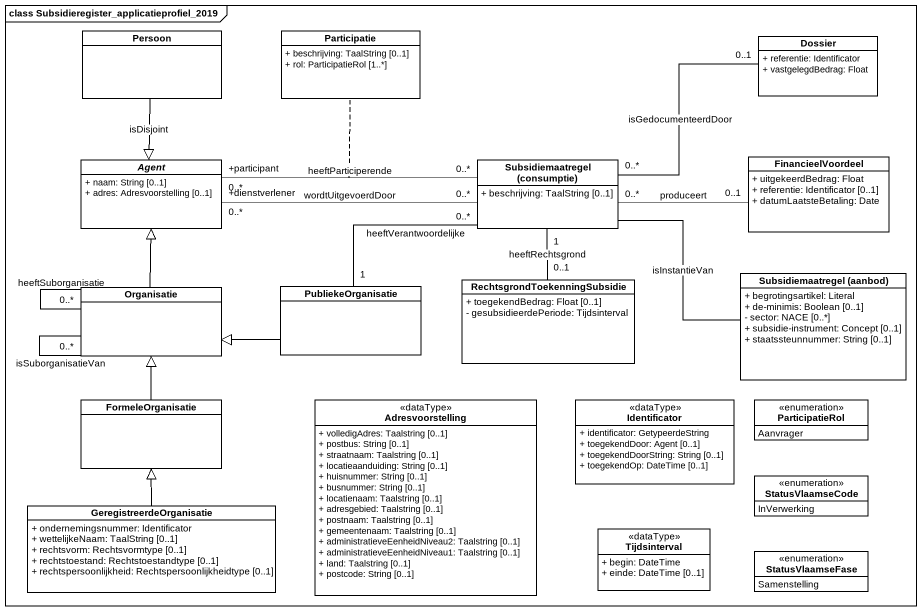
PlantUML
@startuml
mainframe class Subsidieregister_applicatieprofiel_2019
hide circle
hide empty members
skinparam classAttributeIconSize 0
class Persoon
class Participatie {
  + beschrijving: TaalString [0..1]
  + rol: ParticipatieRol [1..*]
}
class Dossier {
  + referentie: Identificator
  + vastgelegdBedrag: Float
}
abstract class "Agent" as Agent_ {
  + naam: String [0..1]
  + adres: Adresvoorstelling [0..1]
}
class "Subsidiemaatregel (consumptie)" as Subsidiemaatregel_consumptie {
  + beschrijving: TaalString [0..1]
}
class FinancieelVoordeel {
  + uitgekeerdBedrag: Float
  + referentie: Identificator [0..1]
  + datumLaatsteBetaling: Date
}
class Organisatie
class PubliekeOrganisatie
class "RechtsgrondToekenningSubsidie" as RechtsgrondToekenningSubsidi {
  + toegekendBedrag: Float [0..1]
  - gesubsidieerdePeriode: Tijdsinterval
}
class "Subsidiemaatregel (aanbod)" as Subsidiemaatregel_aanbod {
  + begrotingsartikel: Literal
  + de-minimis: Boolean [0..1]
  - sector: NACE [0..*]
  + subsidie-instrument: Concept [0..1]
  + staatssteunnummer: String [0..1]
}
class FormeleOrganisatie
class Adresvoorstelling <<dataType>> {
  + volledigAdres: Taalstring [0..1]
  + postbus: String [0..1]
  + straatnaam: Taalstring [0..1]
  + locatieaanduiding: String [0..1]
  + huisnummer: String [0..1]
  + busnummer: String [0..1]
  + locatienaam: Taalstring [0..1]
  + adresgebied: Taalstring [0..1]
  + postnaam: Taalstring [0..1]
  + gemeentenaam: Taalstring [0..1]
  + administratieveEenheidNiveau2: Taalstring [0..1]
  + administratieveEenheidNiveau1: Taalstring [0..1]
  + land: Taalstring [0..1]
  + postcode: String [0..1]
}
class Identificator <<dataType>> {
  + identificator: GetypeerdeString
  + toegekendDoor: Agent [0..1]
  + toegekendDoorString: String [0..1]
  + toegekendOp: DateTime [0..1]
}
enum ParticipatieRol {
  Aanvrager
}
enum StatusVlaamseCode {
  InVerwerking
}
class GeregistreerdeOrganisatie {
  + ondernemingsnummer: Identificator
  + wettelijkeNaam: TaalString [0..1]
  + rechtsvorm: Rechtsvormtype [0..1]
  + rechtstoestand: Rechtstoestandtype [0..1]
  + rechtspersoonlijkheid: Rechtspersoonlijkheidtype [0..1]
}
class Tijdsinterval <<dataType>> {
  + begin: DateTime
  + einde: DateTime [0..1]
}
enum StatusVlaamseFase {
  Samenstelling
}
Persoon --|> Agent_ : isDisjoint
Subsidiemaatregel_consumptie "0..*" -right- "0..1" Dossier : isGedocumenteerdDoor
Subsidiemaatregel_consumptie "0..*" -left- "+dienstverlener\n0..*" Agent_ : wordtUitgevoerdDoor
Subsidiemaatregel_consumptie "0..*" -left- "+participant\n0..*" Agent_ : heeftParticiperende
(Subsidiemaatregel_consumptie, Agent_) .. Participatie
Subsidiemaatregel_consumptie "0..*" -right- "0..1" FinancieelVoordeel : produceert
Subsidiemaatregel_consumptie "0..*" -- "1" PubliekeOrganisatie : heeftVerantwoordelijke
Subsidiemaatregel_consumptie "1" -- "0..1" RechtsgrondToekenningSubsidi : heeftRechtsgrond
Subsidiemaatregel_consumptie -right- Subsidiemaatregel_aanbod : isInstantieVan
Organisatie -up-|> Agent_
Organisatie -- "0..*" Organisatie : heeftSuborganisatie
Organisatie -- "0..*" Organisatie : isSuborganisatieVan
PubliekeOrganisatie -left-|> Organisatie
FormeleOrganisatie -up-|> Organisatie
GeregistreerdeOrganisatie -up-|> FormeleOrganisatie
@enduml
